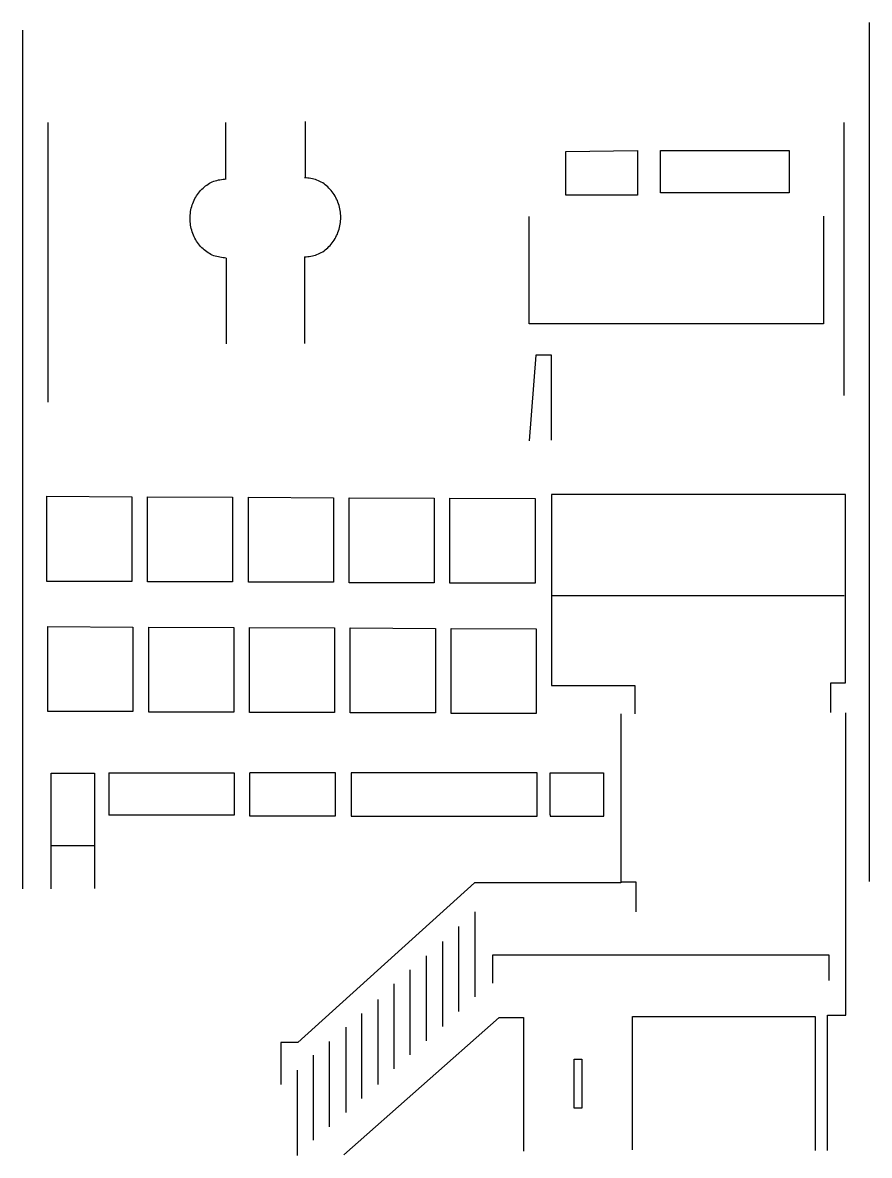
# Model space of a CAD drawing. Extents: x 26 to 186, y 32 to 246.
import ezdxf

# ---------------------------------------------------------------- set-up
doc = ezdxf.new("R2010")
doc.units = 0
doc.layers.add('black', color=7, linetype='CONTINUOUS')

msp = doc.modelspace()

# ---------------------------------------------------------------- linework, layer by layer
at = {"layer": 'black', "color": 7}
for points in [[(186.13957, 83.92334), (186.13957, 246.191745)], [(26.239777, 244.786024), (26.239777, 82.58057)], [(31.074558, 174.46784), (31.074558, 227.34882)], [(64.576116, 227.321031), (64.576116, 216.570398)], [(79.584049, 227.532798), (79.584049, 216.782165)], [(181.37825, 175.73278), (181.37825, 227.342409)], [(177.45271, 209.637319), (177.45271, 189.28958), (121.89656, 189.28958), (121.89656, 209.600995)], [(64.683854, 201.711912), (64.683854, 185.48921)], [(79.47631, 201.92368), (79.47631, 185.57911)], [(126.09342, 167.31957), (126.09342, 183.36889), (123.13351, 183.36889), (121.91665, 167.2209)], [(178.88468, 115.8407), (178.88468, 121.48442), (181.63844, 121.48442), (181.63844, 157.03997), (126.08959, 157.03997), (126.08959, 120.95879), (141.86796, 120.95879), (141.86796, 115.60796)], [(181.41414, 137.88305), (126.05876, 137.88305)], [(139.21662, 115.59125), (139.21662, 83.71874), (111.58091, 83.71874), (78.209321, 53.50167), (74.971779, 53.50167), (74.971779, 45.57385)], [(178.25093, 33.09876), (178.25093, 58.67513), (181.68435, 58.67513), (181.68435, 115.8207)], [(31.615202, 82.57355), (31.615202, 104.41382), (39.805302, 104.41382), (39.805302, 82.63422)], [(42.535335, 104.47448), (66.195623, 104.47448), (66.195623, 96.46639), (42.535335, 96.46639)], [(42.535335, 104.47448), (42.535335, 96.46639)], [(69.128465, 96.33325), (85.302303, 96.33325), (85.302303, 104.4473), (69.131146, 104.4473)], [(69.13285, 96.28247), (69.13285, 104.46185)], [(125.89055, 96.52064), (125.89055, 104.47448), (135.93792, 104.47448), (135.93792, 96.76299)], [(125.89055, 96.28438), (135.97138, 96.28438), (135.97138, 96.79313)], [(125.89055, 96.52064), (125.89055, 96.52064), (125.89055, 96.28438), (125.89055, 96.28438)], [(31.67587, 90.76365), (39.683967, 90.76365)], [(142.11857, 78.19661), (142.11857, 83.78598), (139.30942, 83.78598)], [(111.63952, 78.19661), (111.63952, 62.12707)], [(108.53373, 75.46466), (108.53373, 59.39512)], [(105.52832, 72.62207), (105.52832, 56.55253)], [(102.43613, 69.88513), (102.43613, 53.81559)], [(115.03181, 64.70294), (115.03181, 70.10401), (178.51471, 70.10401), (178.51471, 65.21742)], [(99.363613, 67.26625), (99.363613, 51.19671)], [(96.337051, 64.58978), (96.337051, 48.52025)], [(93.324136, 61.63782), (93.324136, 45.56829)], [(86.920394, 32.30082), (116.25585, 58.27779), (120.83516, 58.23459), (120.83516, 32.99436)], [(90.241558, 59.02547), (90.241558, 42.95593)], [(141.40195, 33.2193), (141.40195, 58.44044), (175.88705, 58.44044), (175.88705, 33.11117)], [(87.254768, 56.3957), (87.254768, 40.32616)], [(84.154774, 53.68756), (84.154774, 37.61802)], [(81.124259, 51.16119), (81.124259, 35.09165)], [(78.103967, 48.27487), (78.103967, 32.20533)]]:
    msp.add_lwpolyline(points, dxfattribs=at)
for points in [[(142.37493, 222.016563), (142.37493, 213.631719), (128.83018, 213.631719), (128.83018, 221.855316)], [(171.02315, 222.070312), (171.02315, 214.06171), (146.7286, 214.06171), (146.7286, 222.070312)], [(46.860137, 156.61833), (46.860137, 140.6382), (30.792684, 140.6382), (30.792684, 156.70565)], [(65.896576, 156.53101), (65.896576, 140.55088), (49.829123, 140.55088), (49.829123, 156.61833)], [(84.933013, 156.44369), (84.933013, 140.46356), (68.86556, 140.46356), (68.86556, 156.53101)], [(103.96945, 156.35637), (103.96945, 140.37624), (87.901999, 140.37624), (87.901999, 156.44369)], [(123.00589, 156.26905), (123.00589, 140.28891), (106.93844, 140.28891), (106.93844, 156.35637)], [(47.071635, 132.01611), (47.071635, 116.03598), (31.004182, 116.03598), (31.004182, 132.10343)], [(66.108073, 131.92879), (66.108073, 115.94866), (50.04062, 115.94866), (50.04062, 132.01611)], [(85.144512, 131.84147), (85.144512, 115.86134), (69.077059, 115.86134), (69.077059, 131.92879)], [(104.18095, 131.75415), (104.18095, 115.77402), (88.113497, 115.77402), (88.113497, 131.84147)], [(123.21739, 131.66682), (123.21739, 115.68669), (107.14993, 115.68669), (107.14993, 131.75415)], [(123.402, 96.4705), (123.402, 104.47448), (88.278558, 104.47448), (88.278558, 96.28438), (123.40771, 96.28438)], [(130.37646, 50.35649), (131.82779, 50.35649), (131.82779, 41.10736), (130.40106, 41.10736)]]:
    msp.add_lwpolyline(points, close=True, dxfattribs=at)
for points in [[(64.683853, 201.711911), (63.882005, 201.803024), (62.272689, 201.985887), (60.172462, 203.385177), (58.628635, 205.405528), (57.816881, 207.886677), (57.816881, 210.509701), (58.628635, 212.99085), (60.172462, 215.011201), (62.272689, 216.410491), (63.882005, 216.593354), (64.683853, 216.684467)], [(79.476311, 201.92368), (80.278159, 202.014793), (81.887475, 202.197656), (83.987702, 203.596946), (85.531529, 205.617297), (86.343283, 208.098446), (86.343283, 210.72147), (85.531529, 213.202619), (83.987702, 215.22297), (81.887475, 216.62226), (80.278159, 216.805123), (79.476311, 216.896236)]]:
    msp.add_open_spline(points, degree=3, knots=[0, 0, 0, 0, 2.391715, 4.800194, 7.32076, 9.907685, 12.482739, 15.069664, 17.59023, 19.998709, 22.390424, 22.390424, 22.390424, 22.390424], dxfattribs=at)

doc.saveas('drawing.dxf')
